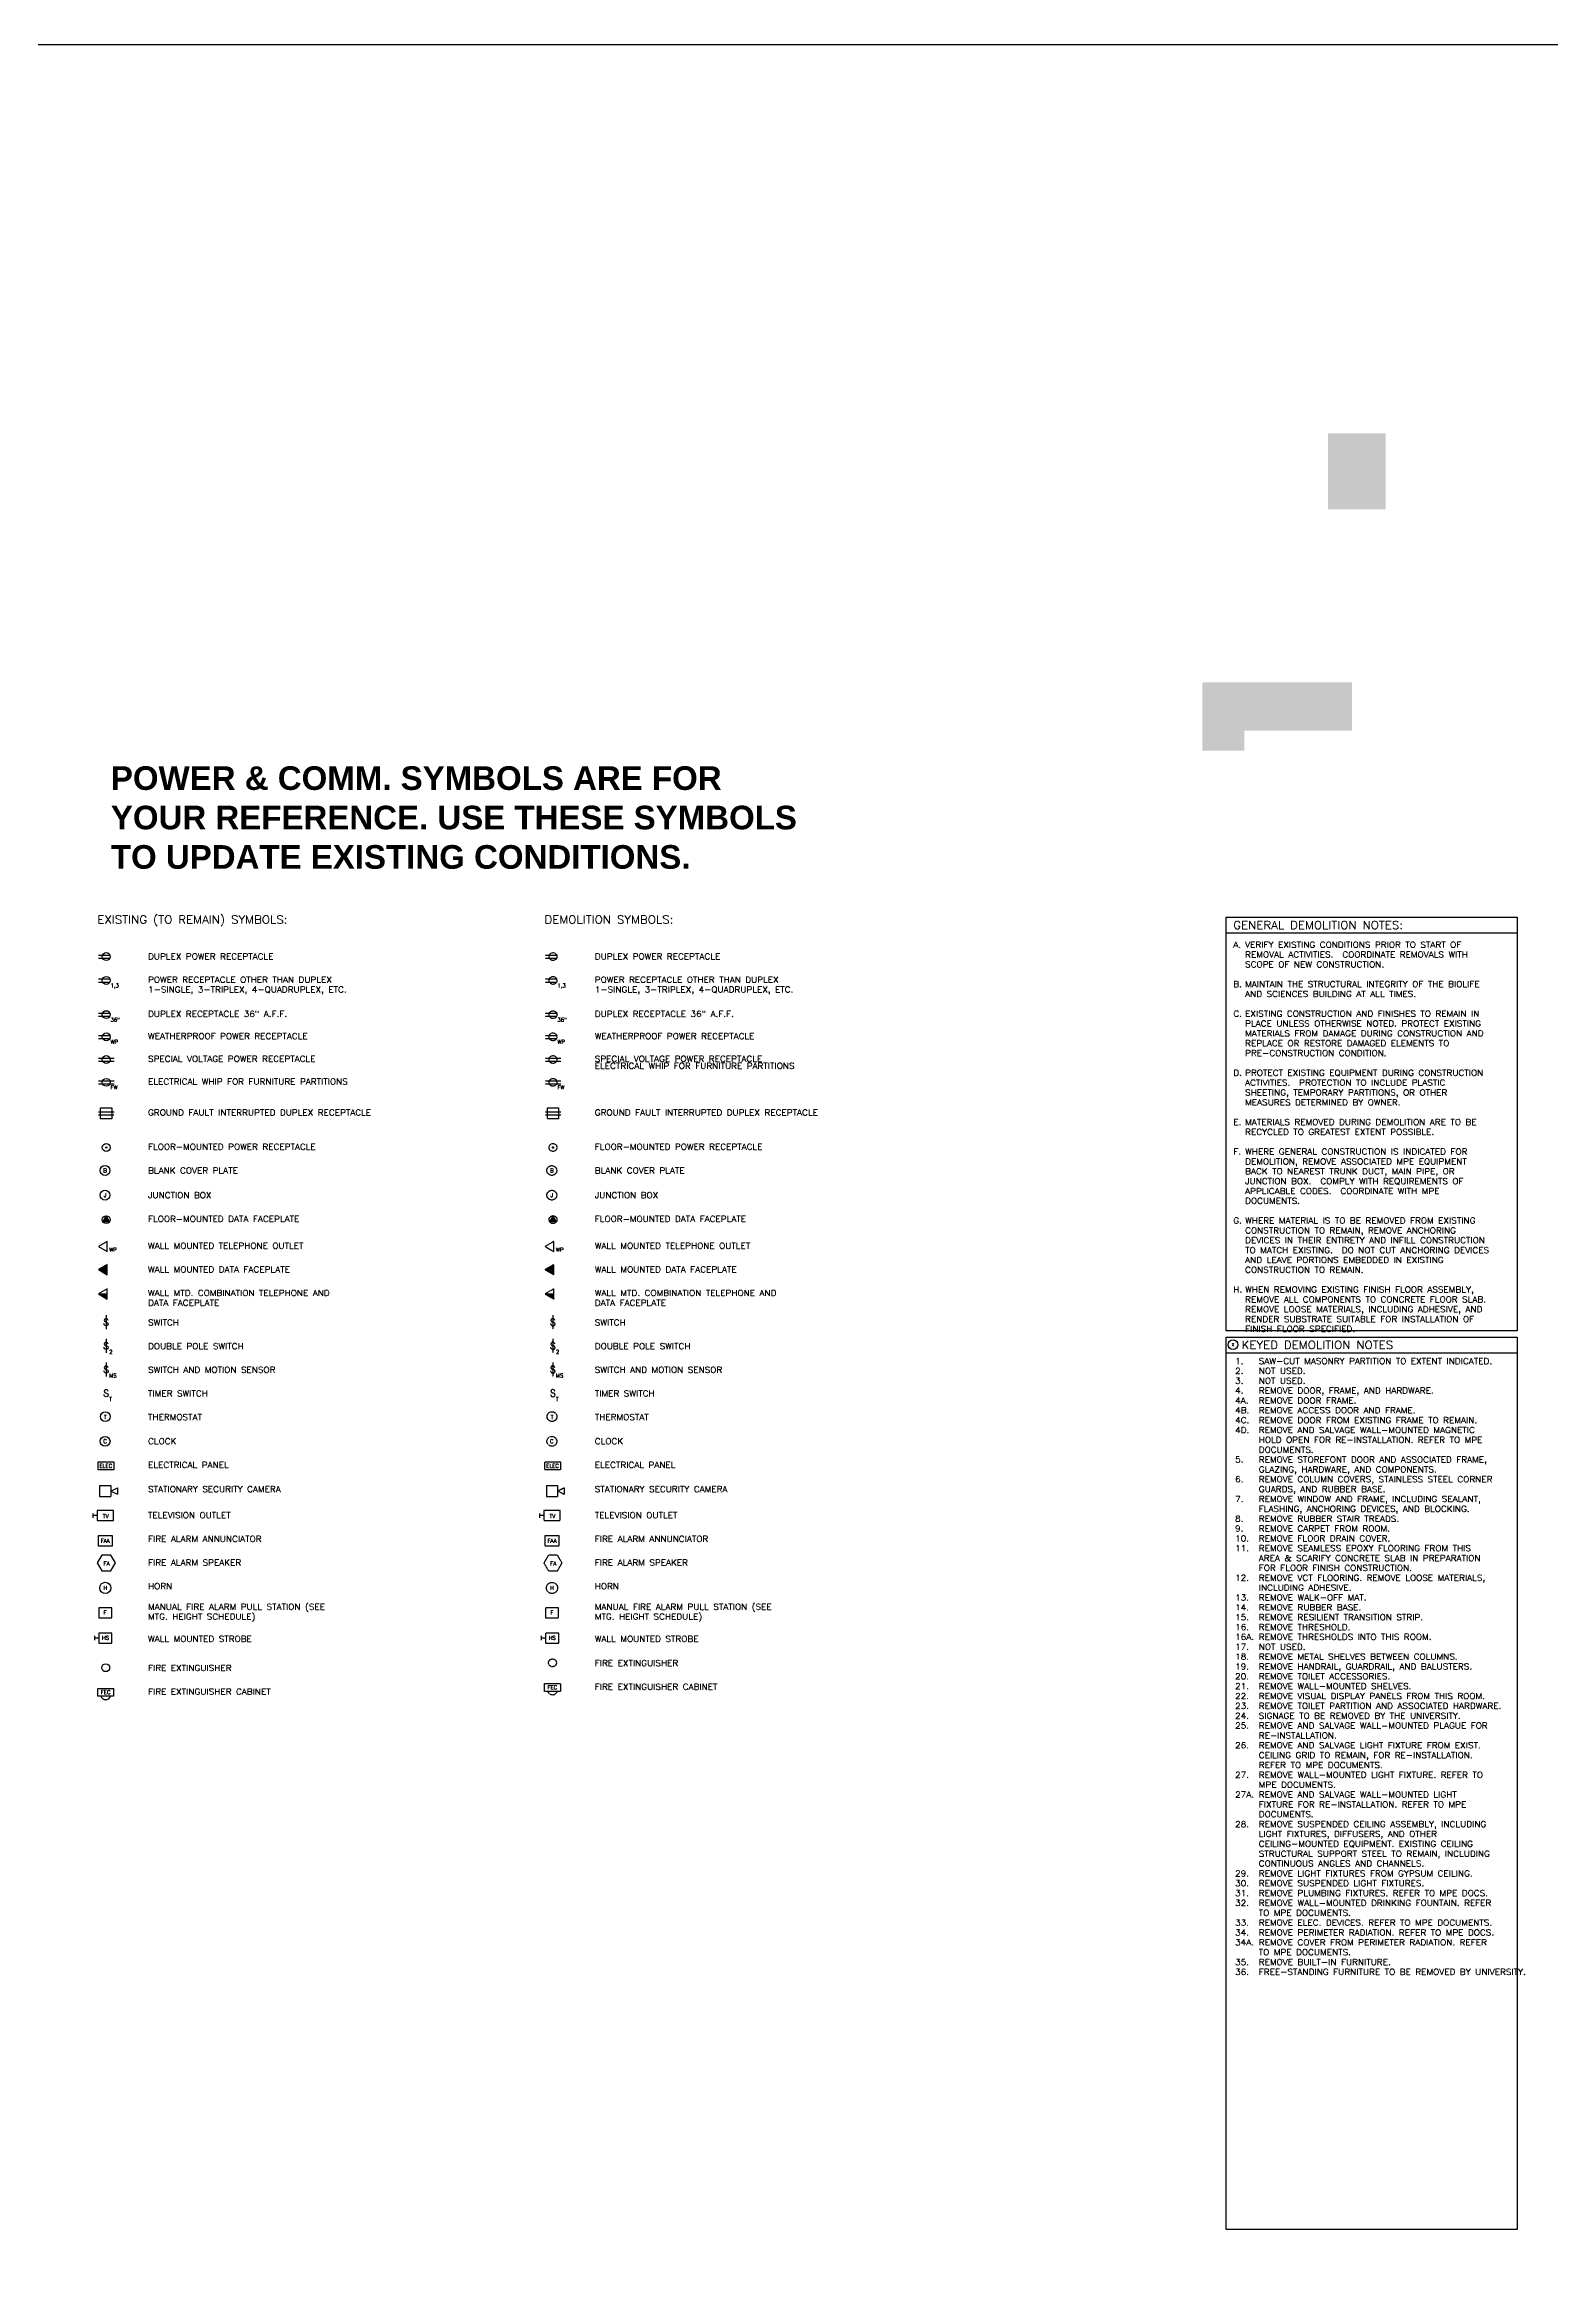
# Model space of a CAD drawing. Header units: inches. Extents: x -33163 to 19162, y -8858 to 30669.
# Drawn here: x -15830 to -13534, y 18116 to 21502 of the extents above; entities that cross this region are included whole.
import ezdxf
from ezdxf.enums import TextEntityAlignment as Align

# ---------------------------------------------------------------- set-up
doc = ezdxf.new("R2010")
doc.units = ezdxf.units.IN
doc.linetypes.add('CENTER2', pattern=[1.125, 0.75, -0.125, 0.125, -0.125])
doc.linetypes.add('DASHED2', pattern=[0.375, 0.25, -0.125])
doc.layers.get('0').update_dxf_attribs({"color": 9, "lineweight": 0})
doc.layers.get('Defpoints').update_dxf_attribs({"color": 254})
for name, color, linetype in [('A-ANNO-LEGN', 12, 'Continuous'), ('A-AREA-NIC', 7, 'CENTER2'), ('A-DEMO-WALL-FURN-FE', 251, 'DASHED2'), ('A-DEMO-WALL-FURN-FEC', 251, 'DASHED2'), ('A-EXST-WALL-FURN-FE', 251, 'Continuous'), ('A-EXST-WALL-FURN-FEC', 251, 'Continuous'), ('A-LEGN', 12, 'Continuous'), ('E-DEMO-POWR-DATA', 7, 'DASHED2'), ('E-DEMO-POWR-ELEC', 7, 'DASHED2'), ('E-EXST-POWR-DATA', 7, 'Continuous'), ('E-EXST-POWR-ELEC', 7, 'Continuous')]:
    doc.layers.add(name, color=color, linetype=linetype)
doc.styles.add('ARCHITXT', font='architxt.shx')
doc.styles.add('ROMANS', font='romans.shx', dxfattribs={"width": 1.1})

# ---------------------------------------------------------------- blocks, each defined once
blk = doc.blocks.new('KEYED_NOTE')
at = {"color": 0, "linetype": 'ByBlock', "lineweight": -2}
blk.add_circle((442.5, 1329.4), 7.42, dxfattribs=at)
at = {"color": 0, "linetype": 'ByBlock', "lineweight": -2, "style": 'ARCHITXT'}
blk.add_attdef('NOTE', text='', height=4.5, dxfattribs=at).set_placement((442.5, 1329.4), align=Align.MIDDLE)
blk = doc.blocks.new('CAMERA')
at = {"color": 0, "linetype": 'ByBlock', "lineweight": -2}
for p, q in [((0, 17), (17, 17)), ((0, 17), (0, 0)), ((0, 0), (17, 0)), ((17, 17), (17, 0)), ((17, 8.5), (27, 13.5)), ((17, 8.5), (27, 3.6)), ((27, 13.5), (27, 3.6))]:
    blk.add_line(p, q, dxfattribs=at)
blk = doc.blocks.new('WALL-TELE-DATA')
at = {"lineweight": -2}
blk.add_hatch(color=8, dxfattribs=at).paths.add_polyline_path([(0, 0), (13.5, -7.8), (13.5, 0)])
blk.add_line((0, 0), (13.5, 0), dxfattribs=at)
blk.add_lwpolyline([(13.5, 7.8), (0, 0), (13.5, -7.8)], close=True, dxfattribs=at)
blk = doc.blocks.new('FIRE ALARM')
at = {"lineweight": -2}
blk.add_lwpolyline([(-6.9, 12), (-13.9, 0), (-6.9, -12), (6.9, -12), (13.9, 0), (6.9, 12)], close=True, dxfattribs=at)
at = {"color": 3, "linetype": 'ByBlock', "lineweight": -2, "style": 'ROMANS'}
blk.add_attdef('FIXT', text='', height=6, dxfattribs=at).set_placement((0.4, -0.6), align=Align.MIDDLE_CENTER)
blk = doc.blocks.new('WALL-TELE')
at = {"lineweight": -2}
blk.add_lwpolyline([(13.5, 7.8), (0, 0), (13.5, -7.8)], close=True, dxfattribs=at)
blk = doc.blocks.new('WALL-DATA')
at = {"lineweight": -2}
blk.add_hatch(color=8, dxfattribs=at).paths.add_polyline_path([(13.5, 7.8), (0, 0), (13.5, -7.8)])
blk.add_lwpolyline([(13.5, 7.8), (0, 0), (13.5, -7.8)], close=True, dxfattribs=at)
blk = doc.blocks.new('ELEC-DUPLEX')
at = {"lineweight": -2}
for p, q in [((-8461.2, 98.6), (-8443.7, 98.6)), ((-8461.2, 93.9), (-8443.8, 93.9))]:
    blk.add_line(p, q, dxfattribs=at)
blk.add_circle((-8449.2, 96.3), 5.99, dxfattribs=at)
blk = doc.blocks.new('THERMOSTAT')
blk.add_circle((-9282.9, -1078.8), 7.5)
at = {"color": 3, "linetype": 'ByBlock', "lineweight": -2, "style": 'ROMANS'}
blk.add_attdef('FIXT', text='', height=6, dxfattribs=at).set_placement((-9282.1, -1078.8), align=Align.MIDDLE_CENTER)
blk = doc.blocks.new('CLOCK')
at = {"color": 0, "linetype": 'ByBlock', "lineweight": -2}
blk.add_circle((-9283.3, -1109.7), 3.75, dxfattribs=at)
at = {"color": 3, "linetype": 'ByBlock', "lineweight": -2, "style": 'ROMANS'}
blk.add_attdef('FIXT', text='', height=3, dxfattribs=at).set_placement((-9283.3, -1109.7), align=Align.MIDDLE_CENTER)
blk = doc.blocks.new('ELEC-MULTI')
at = {"lineweight": -2}
for p, q in [((-9293.4, -55.5), (-9275.9, -55.5)), ((-9293.4, -60.2), (-9276, -60.2))]:
    blk.add_line(p, q, dxfattribs=at)
blk.add_circle((-9281.4, -57.7), 5.99, dxfattribs=at)
at = {"color": 3, "linetype": 'ByBlock', "lineweight": -2, "style": 'ROMANS'}
blk.add_attdef('FIXT', text='', height=6, dxfattribs=at).set_placement((-9274.8, -62.4), align=Align.TOP_LEFT)
blk = doc.blocks.new('ELEC-WEATHERPROOF')
at = {"lineweight": -2}
for p, q in [((-9293.4, -106.8), (-9275.9, -106.8)), ((-9293.4, -111.5), (-9276, -111.5))]:
    blk.add_line(p, q, dxfattribs=at)
blk.add_circle((-9281.4, -109), 5.99, dxfattribs=at)
at = {"color": 3, "linetype": 'ByBlock', "lineweight": -2, "style": 'ROMANS'}
blk.add_attdef('FIXT', text='', height=6, dxfattribs=at).set_placement((-9274.8, -113.7), align=Align.TOP_LEFT)
blk = doc.blocks.new('ELEC-FLOOR')
h = blk.add_hatch(color=256)
edge = h.paths.add_edge_path()
edge.add_arc((-9282.9, -145.2), 1, 0, 360)
for radius in [5.99, 1]:
    blk.add_circle((-9282.9, -145.2), radius)
blk = doc.blocks.new('ELEC-SPECIAL')
at = {"lineweight": -2}
blk.add_hatch(color=8, dxfattribs=at).paths.add_polyline_path([(-9276.3, -148.2), (-9281.4, -139.2), (-9286.6, -148.2)])
blk.add_lwpolyline([(-9276.3, -148.2), (-9281.4, -139.2), (-9286.6, -148.2)], close=True, dxfattribs=at)
blk.add_circle((-9281.4, -145.2), 5.99)
blk = doc.blocks.new('ELEC-BLANK')
at = {"color": 0, "linetype": 'ByBlock', "lineweight": -2}
blk.add_circle((-9283.2, -411.6), 7.5, dxfattribs=at)
at = {"color": 3, "linetype": 'ByBlock', "lineweight": -2, "style": 'ROMANS'}
blk.add_attdef('FIXT', text='', height=6, dxfattribs=at).set_placement((-9283.2, -411.6), align=Align.MIDDLE_CENTER)
blk = doc.blocks.new('ELEC-JUNCTION')
at = {"color": 0, "linetype": 'ByBlock', "lineweight": -2}
blk.add_circle((-9283.2, -223.9), 7.5, dxfattribs=at)
at = {"color": 3, "linetype": 'ByBlock', "lineweight": -2, "style": 'ROMANS'}
blk.add_attdef('FIXT', text='', height=6, dxfattribs=at).set_placement((-9283.2, -223.9), align=Align.MIDDLE_CENTER)
blk = doc.blocks.new('ELEC-GFI')
at = {"lineweight": -2}
for p, q in [((-9293.4, -102.1), (-9269.4, -102.1)), ((-9293.4, -106.8), (-9269.6, -106.8))]:
    blk.add_line(p, q, dxfattribs=at)
blk.add_lwpolyline([(-9290, -95.8), (-9272.9, -95.8), (-9272.9, -112.8), (-9290, -112.8)], close=True)
blk = doc.blocks.new('ELEC-SPEC_VOLTAGE')
at = {"lineweight": -2}
for p, q in [((-9293.4, -105.2), (-9269.4, -105.2)), ((-9293.4, -109.9), (-9269.4, -109.9))]:
    blk.add_line(p, q, dxfattribs=at)
blk.add_circle((-9281.4, -107.4), 5.99, dxfattribs=at)
blk = doc.blocks.new('ELEC-SWITCH')
blk.add_line((-9281.6, -444.8), (-9281.6, -466.1))
blk.add_lwpolyline([(-9278.5, -452.9, 0.413034), (-9281.6, -450, 0.302038), (-9284.2, -451.2, 0.393558), (-9283.6, -454.3, 0.079741), (-9281.5, -455.2, -0.126374), (-9278.8, -456.6, -0.363136), (-9278.9, -459.8, -0.21061), (-9281.5, -460.9, -0.211991), (-9284.2, -459.7, -0.154911), (-9285, -457.5, -2.31253)], format="xyb")
blk = doc.blocks.new('ELEC-SWITCH_MOTIONSENS')
blk.add_line((-9281.6, -547.7), (-9281.6, -568.9))
blk.add_lwpolyline([(-9278.5, -555.8, 0.413034), (-9281.6, -552.8, 0.302038), (-9284.2, -554.1, 0.393558), (-9283.6, -557.2, 0.079741), (-9281.5, -558.1, -0.126374), (-9278.8, -559.5, -0.363136), (-9278.9, -562.7, -0.21061), (-9281.5, -563.8, -0.211991), (-9284.2, -562.5, -0.154911), (-9285, -560.3, -2.31253)], format="xyb")
at = {"color": 3, "linetype": 'ByBlock', "lineweight": -2, "style": 'ROMANS'}
blk.add_attdef('FIXT', (-9276.9, -570.4), '', height=6, dxfattribs=at)
blk = doc.blocks.new('ELEC-SWITCH_2')
blk.add_line((-9281.6, -480.8), (-9281.6, -502.1))
blk.add_lwpolyline([(-9278.5, -488.9, 0.413034), (-9281.6, -486, 0.302038), (-9284.2, -487.2, 0.393558), (-9283.6, -490.3, 0.079741), (-9281.5, -491.2, -0.126374), (-9278.8, -492.6, -0.363136), (-9278.9, -495.8, -0.21061), (-9281.5, -496.9, -0.211991), (-9284.2, -495.7, -0.154911), (-9285, -493.5, -2.31253)], format="xyb")
at = {"color": 3, "linetype": 'ByBlock', "lineweight": -2, "style": 'ROMANS'}
blk.add_attdef('FIXT', (-9276.9, -503.6), '', height=6, dxfattribs=at)
blk = doc.blocks.new('ELEC-DUPLEX-ABOVE')
at = {"lineweight": -2}
for p, q in [((-9293.4, -71.4), (-9275.9, -71.4)), ((-9293.4, -76.1), (-9276, -76.1))]:
    blk.add_line(p, q, dxfattribs=at)
blk.add_circle((-9281.4, -73.6), 5.99, dxfattribs=at)
at = {"color": 3, "linetype": 'ByBlock', "lineweight": -2, "style": 'ROMANS'}
blk.add_attdef('FIXT', text='', height=6, dxfattribs=at).set_placement((-9274.8, -78.3), align=Align.TOP_LEFT)
blk = doc.blocks.new('FIRE-ANNUNCIATOR')
at = {"color": 0, "linetype": 'ByBlock', "lineweight": -2}
for p, q in [((-9291.1, -666.8), (-9291.1, -682)), ((-9269, -666.8), (-9291.1, -666.8)), ((-9269, -682), (-9269, -666.8)), ((-9291.1, -682), (-9269, -682))]:
    blk.add_line(p, q, dxfattribs=at)
at = {"color": 3, "linetype": 'ByBlock', "lineweight": -2, "style": 'ROMANS'}
blk.add_attdef('FIXT', text='', height=6, dxfattribs=at).set_placement((-9280.1, -674.4), align=Align.MIDDLE_CENTER)
blk = doc.blocks.new('ELEC-FURNITURE')
at = {"lineweight": -2}
for p, q in [((-9293.4, -174.4), (-9269.4, -174.4)), ((-9293.4, -179.1), (-9269.4, -179.1))]:
    blk.add_line(p, q, dxfattribs=at)
blk.add_circle((-9281.4, -176.7), 5.99, dxfattribs=at)
at = {"color": 3, "linetype": 'ByBlock', "lineweight": -2, "style": 'ROMANS'}
blk.add_attdef('FIXT', text='', height=6, dxfattribs=at).set_placement((-9274.8, -181.3), align=Align.TOP_LEFT)
blk = doc.blocks.new('HORN')
blk.add_circle((-9282.9, -750.7), 8.52)
at = {"color": 3, "linetype": 'ByBlock', "lineweight": -2, "style": 'ROMANS'}
blk.add_attdef('FIXT', text='', height=6, dxfattribs=at).set_placement((-9282.1, -750.7), align=Align.MIDDLE_CENTER)
blk = doc.blocks.new('ELEC-PNL')
blk.add_lwpolyline([(-9293.9, -707.6), (-9269.9, -707.6), (-9269.9, -719.6), (-9293.9, -719.6)], close=True)
at = {"color": 3, "linetype": 'ByBlock', "lineweight": -2, "style": 'ROMANS'}
blk.add_attdef('FIXT', text='', height=6, dxfattribs=at).set_placement((-9282.1, -713.5), align=Align.MIDDLE_CENTER)
blk = doc.blocks.new('FEC')
blk.add_lwpolyline([(-9293.9, -815.6), (-9269.9, -815.6), (-9269.9, -827.6), (-9293.9, -827.6)], close=True)
blk.add_arc((-9281.9, -824.7), 8, 201.2642, 338.7358)
at = {"color": 3, "linetype": 'ByBlock', "lineweight": -2, "style": 'ROMANS'}
blk.add_attdef('FIXT', text='', height=6, dxfattribs=at).set_placement((-9282.1, -821.5), align=Align.MIDDLE_CENTER)
blk = doc.blocks.new('TV')
for p, q in [((0, 3.3), (0, -3.3)), ((6.6, 0), (0, 0)), ((31.7, 7.6), (6.6, 7.6)), ((6.6, 7.6), (6.6, -7.6)), ((31.7, -7.6), (31.7, 7.6)), ((6.6, -7.6), (31.7, -7.6))]:
    blk.add_line(p, q)
at = {"color": 3, "linetype": 'ByBlock', "lineweight": -2, "style": 'ROMANS'}
blk.add_attdef('FIXT', text='', height=6, dxfattribs=at).set_placement((19.8, -0.8), align=Align.MIDDLE_CENTER)
blk = doc.blocks.new('WMS')
for p, q in [((0, 3.3), (0, -3.3)), ((6.6, 0), (0, 0)), ((26.7, 7.6), (6.6, 7.6)), ((6.6, 7.6), (6.6, -7.6)), ((26.7, -7.6), (26.7, 7.6)), ((6.6, -7.6), (26.7, -7.6))]:
    blk.add_line(p, q)
at = {"color": 3, "linetype": 'ByBlock', "lineweight": -2, "style": 'ROMANS'}
blk.add_attdef('FIXT', text='', height=6, dxfattribs=at).set_placement((16.9, 0.4), align=Align.MIDDLE_CENTER)
blk = doc.blocks.new('F')
for p, q in [((0, 0), (-20, 0)), ((0, -15.2), (0, 0)), ((-20, 0), (-20, -15.2)), ((-20, -15.2), (0, -15.2))]:
    blk.add_line(p, q)
at = {"color": 3, "linetype": 'ByBlock', "lineweight": -2, "style": 'ROMANS'}
blk.add_attdef('FIXT', text='', height=6, dxfattribs=at).set_placement((-10.3, -7.3), align=Align.MIDDLE_CENTER)
blk = doc.blocks.new('ELEC-SWITCH_TIMER')
blk.add_lwpolyline([(3, 8, 0.413034), (-0.1, 11, 0.302038), (-2.7, 9.7, 0.393558), (-2, 6.6, 0.079741), (0, 5.7, -0.126374), (2.8, 4.3, -0.363136), (2.6, 1.1, -0.21061), (0, 0, -0.211991), (-2.7, 1.2, -0.154911), (-3.4, 3.5, -2.31253)], format="xyb")
at = {"color": 3, "linetype": 'ByBlock', "lineweight": -2, "style": 'ROMANS'}
blk.add_attdef('FIXT', (4.6, -6.6), '', height=6, dxfattribs=at)

msp = doc.modelspace()

# ---------------------------------------------------------------- hatches: boundary and pattern name
at = {"layer": 'A-AREA-NIC'}
h = msp.add_hatch(color=256, dxfattribs=at)
h.dxf.hatch_style = 1
h.paths.add_polyline_path([(-13837.84523, 20456.54671), (-13837.84523, 20530.54671), (-14065.84523, 20530.54671), (-14065.84523, 20426.54671), (-14001.84523, 20426.54671), (-14001.84523, 20456.54671)])
h.paths.add_polyline_path([(-13874.84523, 20909.54671), (-13874.84523, 20793.54671), (-13786.84523, 20793.54671), (-13786.84523, 20909.54671)])

# ---------------------------------------------------------------- linework, layer by layer
at = {"layer": 'A-DEMO-WALL-FURN-FE'}
msp.add_circle((-15055.86995, 19037.32323), 6, dxfattribs=at)
at = {"layer": 'A-EXST-WALL-FURN-FE'}
msp.add_circle((-15736.35711, 19029.86486), 6, dxfattribs=at)
at = {"layer": 'A-LEGN'}
for p, q in [((-14029.61932, 20148.83461), (-13586.61701, 20148.83461)), ((-14029.61932, 19509.22883), (-13586.61701, 19509.22883))]:
    msp.add_line(p, q, dxfattribs=at)
for points in [[(-14029.61932, 20172.7484), (-13586.61701, 20172.7484), (-13586.61701, 19542.86211), (-14029.61932, 19542.86211)], [(-14029.61932, 19533.14262), (-13586.61701, 19533.14262), (-13586.61701, 18174.61356), (-14029.61932, 18174.61356)]]:
    msp.add_lwpolyline(points, close=True, dxfattribs=at)
at = {"layer": 'Defpoints'}
msp.add_lwpolyline([(-11751.71106, 17871.04688), (-17178.6629, 17871.04688), (-17178.6629, 21501.68489), (-11751.71106, 21501.68489)], close=True, dxfattribs=at)

# ---------------------------------------------------------------- block references
at = {"layer": 'A-DEMO-WALL-FURN-FEC'}
msp.add_blockref('FEC', (-5773.92185, 19821.46431), dxfattribs=at).add_auto_attribs({'FIXT': 'FEC'})
at = {"layer": 'A-EXST-WALL-FURN-FEC'}
ref = msp.add_blockref('FEC', (-6454.40901, 19814.00594), dxfattribs=at)
ref.add_attrib('FIXT', 'FEC', dxfattribs={"layer": '0', "linetype": 'ByBlock', "lineweight": -2, "height": 6, "style": 'ROMANS'}).set_placement((-15736.4938, 18992.4933), align=Align.MIDDLE_CENTER)
at = {"layer": 'A-LEGN'}
ref = msp.add_blockref('KEYED_NOTE', (-14461.68051, 18192.31672), dxfattribs=dict(at, xscale=0.9999984, yscale=0.9999984, zscale=0.9999984))
ref.add_attrib('NOTE', 'X', dxfattribs={"layer": '0', "color": 0, "linetype": 'ByBlock', "lineweight": -2, "height": 4.49999, "style": 'ROMANS'}).set_placement((-14019.17543, 19521.72211), align=Align.MIDDLE)
at = {"layer": 'E-DEMO-POWR-DATA'}
for name, p in [('ELEC-FLOOR', (-5772.21087, 19967.23861)), ('ELEC-SPECIAL', (-5773.6736, 19857.35904))]:
    msp.add_blockref(name, p, dxfattribs=at)
at = {"layer": 'E-DEMO-POWR-ELEC'}
for name, p in [('ELEC-DUPLEX', (-6605.87437, 20016.44673)), ('ELEC-SPEC_VOLTAGE', (-5773.6736, 20063.37965)), ('ELEC-GFI', (-5773.6736, 19978.47421)), ('WALL-DATA', (-15067.11754, 19636.07371)), ('WALL-TELE-DATA', (-15067.11754, 19599.08863)), ('ELEC-SWITCH', (-5773.6736, 20011.37777)), ('CAMERA', (-15065.10263, 19290.46034))]:
    msp.add_blockref(name, p, dxfattribs=at)
for name, p, values in [('ELEC-MULTI', (-5773.6736, 20134.16025), {'FIXT': '1,3'}), ('ELEC-DUPLEX-ABOVE', (-5773.6736, 20097.98836), {'FIXT': '36"'}), ('ELEC-WEATHERPROOF', (-5773.6736, 20099.55154), {'FIXT': 'WP'}), ('ELEC-FURNITURE', (-5773.6736, 20097.98836), {'FIXT': 'FW'}), ('ELEC-BLANK', (-5773.6736, 20198.63426), {'FIXT': 'B'}), ('ELEC-JUNCTION', (-5773.6736, 19973.31962), {'FIXT': 'J'}), ('ELEC-SWITCH_2', (-5773.6736, 20011.37777), {'FIXT': '2'}), ('ELEC-SWITCH_MOTIONSENS', (-5773.6736, 20042.22379), {'FIXT': 'MS'}), ('ELEC-SWITCH_TIMER', (-15055.208, 19442.43463), {'FIXT': 'T'}), ('ELEC-PNL', (-5773.6736, 20050.75719), {'FIXT': 'ELEC'}), ('TV', (-15075.72685, 19261.60917), {'FIXT': 'TV'}), ('FIRE-ANNUNCIATOR', (-5776.4993, 19897.29343), {'FIXT': 'FAA'}), ('FIRE ALARM', (-15055.11754, 19189.34754), {'FIXT': 'FA'}), ('F', (-15046.4453, 19121.19664), {'FIXT': 'F'}), ('WMS', (-15073.10435, 19075.00044), {'FIXT': 'HS'})]:
    msp.add_blockref(name, p, dxfattribs=at).add_auto_attribs(values)
ref = msp.add_blockref('WALL-TELE', (-15067.11754, 19671.23545), dxfattribs=at)
ref.add_attrib('FIXT', 'WP', (-15050.61099, 19663.41072), dxfattribs={"layer": '0', "color": 3, "linetype": 'ByBlock', "lineweight": -2, "height": 6, "style": 'ROMANS'})
ref = msp.add_blockref('THERMOSTAT', (-5773.6736, 20491.0085), dxfattribs=at)
ref.add_attrib('FIXT', 'T', dxfattribs={"layer": '0', "color": 3, "linetype": 'ByBlock', "lineweight": -2, "height": 6, "style": 'ROMANS'}).set_placement((-15058.56837, 19414.58786), align=Align.TOP_LEFT)
at = {"layer": 'E-DEMO-POWR-ELEC', "xscale": 2, "yscale": 2, "zscale": 2}
msp.add_blockref('CLOCK', (3509.76107, 21593.99418), dxfattribs=at).add_auto_attribs({'FIXT': 'C'})
at = {"layer": 'E-DEMO-POWR-ELEC'}
ref = msp.add_blockref('HORN', (-5773.6736, 19902.06413), dxfattribs=at)
ref.add_attrib('FIXT', 'H', dxfattribs={"layer": '0', "color": 3, "linetype": 'ByBlock', "lineweight": -2, "height": 6, "style": 'ROMANS'}).set_placement((-15056.58027, 19151.34322), align=Align.MIDDLE_CENTER)
at = {"layer": 'E-EXST-POWR-DATA'}
for name, p in [('ELEC-FLOOR', (-6452.69804, 19967.23861)), ('ELEC-SPECIAL', (-6454.16077, 19857.35904))]:
    msp.add_blockref(name, p, dxfattribs=at)
at = {"layer": 'E-EXST-POWR-ELEC'}
for name, p in [('ELEC-DUPLEX', (-7286.36153, 20016.44673)), ('ELEC-SPEC_VOLTAGE', (-6454.16077, 20063.37965)), ('ELEC-GFI', (-6454.16077, 19978.47421)), ('WALL-DATA', (-15747.60471, 19636.07371)), ('WALL-TELE-DATA', (-15747.60471, 19599.08863)), ('ELEC-SWITCH', (-6454.16077, 20011.37777)), ('CAMERA', (-15745.58979, 19290.46034))]:
    msp.add_blockref(name, p, dxfattribs=at)
ref = msp.add_blockref('ELEC-MULTI', (-6454.16077, 20134.16025), dxfattribs=at)
ref.add_attrib('FIXT', '1,3', dxfattribs={"layer": '0', "linetype": 'ByBlock', "lineweight": -2, "height": 6, "style": 'ROMANS'}).set_placement((-15729.0021, 20071.78754), align=Align.TOP_LEFT)
ref = msp.add_blockref('ELEC-DUPLEX-ABOVE', (-6454.16077, 20097.98836), dxfattribs=at)
ref.add_attrib('FIXT', '36"', dxfattribs={"layer": '0', "linetype": 'ByBlock', "lineweight": -2, "height": 6, "style": 'ROMANS'}).set_placement((-15729.0021, 20019.67619), align=Align.TOP_LEFT)
ref = msp.add_blockref('ELEC-WEATHERPROOF', (-6454.16077, 20099.55154), dxfattribs=at)
ref.add_attrib('FIXT', 'WP', dxfattribs={"layer": '0', "linetype": 'ByBlock', "lineweight": -2, "height": 6, "style": 'ROMANS'}).set_placement((-15729.0021, 19985.87713), align=Align.TOP_LEFT)
ref = msp.add_blockref('ELEC-FURNITURE', (-6454.16077, 20097.98836), dxfattribs=at)
ref.add_attrib('FIXT', 'FW', dxfattribs={"layer": '0', "linetype": 'ByBlock', "lineweight": -2, "height": 6, "style": 'ROMANS'}).set_placement((-15729.0021, 19916.65971), align=Align.TOP_LEFT)
ref = msp.add_blockref('ELEC-BLANK', (-6454.16077, 20198.63426), dxfattribs=at)
ref.add_attrib('FIXT', 'B', dxfattribs={"layer": '0', "linetype": 'ByBlock', "lineweight": -2, "height": 6, "style": 'ROMANS'}).set_placement((-15737.32625, 19786.99032), align=Align.MIDDLE_CENTER)
ref = msp.add_blockref('ELEC-JUNCTION', (-6454.16077, 19973.31962), dxfattribs=at)
ref.add_attrib('FIXT', 'J', dxfattribs={"layer": '0', "linetype": 'ByBlock', "lineweight": -2, "height": 6, "style": 'ROMANS'}).set_placement((-15737.32625, 19749.45012), align=Align.MIDDLE_CENTER)
ref = msp.add_blockref('WALL-TELE', (-15747.60471, 19671.23545), dxfattribs=at)
ref.add_attrib('FIXT', 'WP', (-15731.09815, 19663.41072), dxfattribs={"layer": '0', "linetype": 'ByBlock', "lineweight": -2, "height": 6, "style": 'ROMANS'})
ref = msp.add_blockref('ELEC-SWITCH_2', (-6454.16077, 20011.37777), dxfattribs=at)
ref.add_attrib('FIXT', '2', (-15731.09815, 19507.81417), dxfattribs={"layer": '0', "linetype": 'ByBlock', "lineweight": -2, "height": 6, "style": 'ROMANS'})
ref = msp.add_blockref('ELEC-SWITCH_MOTIONSENS', (-6454.16077, 20042.22379), dxfattribs=at)
ref.add_attrib('FIXT', 'MS', (-15731.09815, 19471.81417), dxfattribs={"layer": '0', "linetype": 'ByBlock', "lineweight": -2, "height": 6, "style": 'ROMANS'})
ref = msp.add_blockref('ELEC-SWITCH_TIMER', (-15735.69516, 19442.43463), dxfattribs=at)
ref.add_attrib('FIXT', 'T', (-15731.09815, 19435.81417), dxfattribs={"layer": '0', "linetype": 'ByBlock', "lineweight": -2, "height": 6, "style": 'ROMANS'})
ref = msp.add_blockref('THERMOSTAT', (-6454.16077, 20491.0085), dxfattribs=at)
ref.add_attrib('FIXT', 'T', dxfattribs={"layer": '0', "linetype": 'ByBlock', "lineweight": -2, "height": 6, "style": 'ROMANS'}).set_placement((-15739.05553, 19414.58786), align=Align.TOP_LEFT)
ref = msp.add_blockref('CLOCK', (2829.27391, 21593.99418), dxfattribs=dict(at, xscale=2, yscale=2, zscale=2))
ref.add_attrib('FIXT', 'C', dxfattribs={"layer": '0', "linetype": 'ByBlock', "lineweight": -2, "height": 6, "style": 'ROMANS'}).set_placement((-15737.32625, 19374.68062), align=Align.MIDDLE_CENTER)
ref = msp.add_blockref('ELEC-PNL', (-6454.16077, 20050.75719), dxfattribs=at)
ref.add_attrib('FIXT', 'ELEC', dxfattribs={"layer": '0', "linetype": 'ByBlock', "lineweight": -2, "height": 6, "style": 'ROMANS'}).set_placement((-15736.24556, 19337.24454), align=Align.MIDDLE_CENTER)
ref = msp.add_blockref('TV', (-15756.21401, 19261.60917), dxfattribs=at)
ref.add_attrib('FIXT', 'TV', dxfattribs={"layer": '0', "linetype": 'ByBlock', "lineweight": -2, "height": 6, "style": 'ROMANS'}).set_placement((-15736.39474, 19260.76087), align=Align.MIDDLE_CENTER)
ref = msp.add_blockref('FIRE-ANNUNCIATOR', (-6456.98647, 19897.29343), dxfattribs=at)
ref.add_attrib('FIXT', 'FAA', dxfattribs={"layer": '0', "linetype": 'ByBlock', "lineweight": -2, "height": 6, "style": 'ROMANS'}).set_placement((-15737.06744, 19222.90772), align=Align.MIDDLE_CENTER)
ref = msp.add_blockref('FIRE ALARM', (-15735.60471, 19189.34754), dxfattribs=at)
ref.add_attrib('FIXT', 'FA', dxfattribs={"layer": '0', "linetype": 'ByBlock', "lineweight": -2, "height": 6, "style": 'ROMANS'}).set_placement((-15735.16794, 19188.7447), align=Align.MIDDLE_CENTER)
ref = msp.add_blockref('HORN', (-6454.16077, 19902.06413), dxfattribs=at)
ref.add_attrib('FIXT', 'H', dxfattribs={"layer": '0', "linetype": 'ByBlock', "lineweight": -2, "height": 6, "style": 'ROMANS'}).set_placement((-15737.06744, 19151.34322), align=Align.MIDDLE_CENTER)
ref = msp.add_blockref('F', (-15726.93247, 19121.19664), dxfattribs=at)
ref.add_attrib('FIXT', 'F', dxfattribs={"layer": '0', "linetype": 'ByBlock', "lineweight": -2, "height": 6, "style": 'ROMANS'}).set_placement((-15737.22306, 19113.91838), align=Align.MIDDLE_CENTER)
ref = msp.add_blockref('WMS', (-15753.59151, 19075.00044), dxfattribs=at)
ref.add_attrib('FIXT', 'HS', dxfattribs={"layer": '0', "linetype": 'ByBlock', "lineweight": -2, "height": 6, "style": 'ROMANS'}).set_placement((-15736.67453, 19075.38701), align=Align.MIDDLE_CENTER)

# ---------------------------------------------------------------- texts
at = {"layer": 'A-ANNO-LEGN', "attachment_point": 1, "style": 'ROMANS'}
for s, insert, char_height, width in [('DUPLEX POWER RECEPTACLE', (-15671.89733, 20117.46697), 8.9885299, 336), ('DUPLEX POWER RECEPTACLE', (-14991.41016, 20117.46697), 8.9885299, 336), ('POWER RECEPTACLE OTHER THAN DUPLEX\\P1-SINGLE, 3-TRIPLEX, 4-QUADRUPLEX, ETC.', (-15671.89733, 20082.04861), 8.9885299, 336), ('POWER RECEPTACLE OTHER THAN DUPLEX\\P1-SINGLE, 3-TRIPLEX, 4-QUADRUPLEX, ETC.', (-14991.41016, 20082.04861), 8.9885299, 336), ('DUPLEX RECEPTACLE 36" A.F.F.', (-15671.89733, 20029.93726), 8.9885299, 336), ('DUPLEX RECEPTACLE 36" A.F.F.', (-14991.41016, 20029.93726), 8.9885299, 336), ('WEATHERPROOF POWER RECEPTACLE', (-15671.89733, 19996.1382), 8.9885299, 350.3225714), ('WEATHERPROOF POWER RECEPTACLE', (-14991.41016, 19996.1382), 8.9885299, 350.3225714), ('SPECIAL VOLTAGE POWER RECEPTACLE', (-15671.89733, 19961.52949), 8.9885299, 336), ('SPECIAL VOLTAGE POWER RECEPTACLE', (-14991.41016, 19961.52949), 8.9885299, 336), ('ELECTRICAL WHIP FOR FURNITURE PARTITIONS', (-14991.41016, 19950.82574), 8.9885299, 336), ('ELECTRICAL WHIP FOR FURNITURE PARTITIONS', (-15671.89733, 19926.92078), 8.9885299, 336), ('GROUND FAULT INTERRUPTED DUPLEX RECEPTACLE', (-15671.89733, 19879.76914), 8.9885299, 336), ('GROUND FAULT INTERRUPTED DUPLEX RECEPTACLE', (-14991.41016, 19879.76914), 8.9885299, 336), ('FLOOR-MOUNTED POWER RECEPTACLE', (-15671.89733, 19827.6578), 8.9885299, 336), ('FLOOR-MOUNTED POWER RECEPTACLE', (-14991.41016, 19827.6578), 8.9885299, 336), ('BLANK COVER PLATE', (-15671.89733, 19791.4859), 8.9885299, 300), ('BLANK COVER PLATE', (-14991.41016, 19791.4859), 8.9885299, 300), ('JUNCTION BOX', (-15671.89733, 19753.9457), 8.9885299, 300), ('JUNCTION BOX', (-14991.41016, 19753.9457), 8.9885299, 300), ('FLOOR-MOUNTED DATA FACEPLATE', (-15671.89733, 19717.7738), 8.9885299, 336), ('FLOOR-MOUNTED DATA FACEPLATE', (-14991.41016, 19717.7738), 8.9885299, 336), ('WALL MOUNTED TELEPHONE OUTLET', (-15671.89733, 19676.89363), 8.9885299, 336), ('WALL MOUNTED TELEPHONE OUTLET', (-14991.41016, 19676.89363), 8.9885299, 336), ('WALL MOUNTED DATA FACEPLATE', (-15671.89733, 19640.89363), 8.9885299, 336), ('WALL MOUNTED DATA FACEPLATE', (-14991.41016, 19640.89363), 8.9885299, 336), ('WALL MTD. COMBINATION TELEPHONE AND DATA FACEPLATE', (-15671.89733, 19605.0031), 8.9885299, 300), ('WALL MTD. COMBINATION TELEPHONE AND DATA FACEPLATE', (-14991.41016, 19605.0031), 8.9885299, 300), ('SWITCH', (-15671.89733, 19560.03225), 8.98853, 300), ('SWITCH', (-14991.41016, 19560.03225), 8.98853, 300), ('DOUBLE POLE SWITCH', (-15671.89733, 19524.03225), 8.9885299, 300), ('DOUBLE POLE SWITCH', (-14991.41016, 19524.03225), 8.9885299, 300), ('SWITCH AND MOTION SENSOR', (-15671.89733, 19488.03225), 8.9885299, 300), ('SWITCH AND MOTION SENSOR', (-14991.41016, 19488.03225), 8.9885299, 300), ('TIMER SWITCH', (-15671.89733, 19452.03225), 8.9885299, 300), ('TIMER SWITCH', (-14991.41016, 19452.03225), 8.9885299, 300), ('THERMOSTAT', (-15671.89733, 19416.03225), 8.98853, 300), ('THERMOSTAT', (-14991.41016, 19416.03225), 8.98853, 300), ('CLOCK', (-15671.89733, 19379.1762), 8.98853, 300), ('CLOCK', (-14991.41016, 19379.1762), 8.98853, 300), ('ELECTRICAL PANEL', (-15671.89733, 19343.1762), 8.9885299, 300), ('ELECTRICAL PANEL', (-14991.41016, 19343.1762), 8.9885299, 300), ('STATIONARY SECURITY CAMERA', (-15671.89733, 19306.32015), 8.9885299, 300), ('STATIONARY SECURITY CAMERA', (-14991.41016, 19306.32015), 8.9885299, 300), ('TELEVISION OUTLET', (-15671.89733, 19266.48315), 8.9885299, 300), ('TELEVISION OUTLET', (-14991.41016, 19266.48315), 8.9885299, 300), ('FIRE ALARM ANNUNCIATOR', (-15671.89733, 19230.48315), 8.9885299, 300), ('FIRE ALARM ANNUNCIATOR', (-14991.41016, 19230.48315), 8.9885299, 300), ('FIRE ALARM SPEAKER', (-15671.89733, 19194.48315), 8.9885299, 300), ('FIRE ALARM SPEAKER', (-14991.41016, 19194.48315), 8.9885299, 300), ('HORN', (-15671.89733, 19158.48315), 8.98853, 300), ('MANUAL FIRE ALARM PULL STATION (SEE MTG. HEIGHT SCHEDULE)', (-15671.89733, 19127.08991), 8.9885299, 300), ('HORN', (-14991.41016, 19158.48315), 8.98853, 300), ('MANUAL FIRE ALARM PULL STATION (SEE MTG. HEIGHT SCHEDULE)', (-14991.41016, 19127.08991), 8.9885299, 300), ('WALL MOUNTED STROBE', (-15671.89733, 19078.24615), 8.9885299, 300), ('WALL MOUNTED STROBE', (-14991.41016, 19078.24615), 8.9885299, 300), ('FIRE EXTINGUISHER', (-15671.89733, 19033.9425), 8.9885299, 300), ('FIRE EXTINGUISHER', (-14991.41016, 19041.40087), 8.9885299, 300), ('FIRE EXTINGUISHER CABINET', (-15671.89733, 18997.95327), 8.9885299, 300), ('FIRE EXTINGUISHER CABINET', (-14991.41016, 19005.41164), 8.9885299, 300)]:
    msp.add_mtext(s, dxfattribs=dict(at, insert=insert, char_height=char_height, width=width))
at = {"layer": 'A-LEGN', "attachment_point": 1, "style": 'ROMANS'}
for s, insert, char_height, width in [('\\pxi-2,l2,t2;EXISTING (TO REMAIN) SYMBOLS:', (-15749.11375, 20175.12027), 12, 469.231848), ('\\pxi-2,l2,t2;DEMOLITION SYMBOLS:', (-15068.06628, 20175.12027), 12, 469.231848), ('\\pxi-2,l2,t2;GENERAL DEMOLITION NOTES:', (-14018.85117, 20166.7317), 12, 469.231848), ('\\pxi-2,l2,t2;A.^IVERIFY EXISTING CONDITIONS PRIOR TO START OF REMOVAL ACTIVITIES.  COORDINATE REMOVALS WITH SCOPE OF NEW CONSTRUCTION.\\P\\PB.^IMAINTAIN THE STRUCTURAL INTEGRITY OF THE BIOLIFE AND SCIENCES BUILDING AT ALL TIMES.\\P\\PC.^IEXISTING CONSTRUCTION AND FINISHES TO REMAIN IN PLACE UNLESS OTHERWISE NOTED. PROTECT EXISTING MATERIALS FROM DAMAGE DURING CONSTRUCTION AND REPLACE OR RESTORE DAMAGED ELEMENTS TO PRE-CONSTRUCTION CONDITION.\\P\\PD.^IPROTECT EXISTING EQUIPMENT DURING CONSTRUCTION ACTIVITIES.  PROTECTION TO INCLUDE PLASTIC SHEETING, TEMPORARY PARTITIONS, OR OTHER MEASURES DETERMINED BY OWNER.\\P\\PE.^IMATERIALS REMOVED DURING DEMOLITION ARE TO BE RECYCLED TO GREATEST EXTENT POSSIBLE.\\P\\PF.^IWHERE GENERAL CONSTRUCTION IS INDICATED FOR DEMOLITION, REMOVE ASSOCIATED MPE EQUIPMENT BACK TO NEAREST TRUNK DUCT, MAIN PIPE, OR JUNCTION BOX.  COMPLY WITH REQUIREMENTS OF APPLICABLE CODES.  COORDINATE WITH MPE DOCUMENTS.\\P\\PG.^IWHERE MATERIAL IS TO BE REMOVED FROM EXISTING CONSTRUCTION TO REMAIN, REMOVE ANCHORING DEVICES IN THEIR ENTIRETY AND INFILL CONSTRUCTION TO MATCH EXISTING.  DO NOT CUT ANCHORING DEVICES AND LEAVE PORTIONS EMBEDDED IN EXISTING CONSTRUCTION TO REMAIN.\\P\\PH.^IWHEN REMOVING EXISTING FINISH FLOOR ASSEMBLY, REMOVE ALL COMPONENTS TO CONCRETE FLOOR SLAB.  REMOVE LOOSE MATERIALS, INCLUDING ADHESIVE, AND RENDER SUBSTRATE SUITABLE FOR INSTALLATION OF FINISH FLOOR SPECIFIED.', (-14018.85117, 20135.33858), 9, 429.3899087), ('\\pxi-4,l4,a1,sm1,t4,53;1.^ISAW-CUT MASONRY PARTITION TO EXTENT INDICATED.\\P2.^INOT USED.\\P3.^INOT USED.\\P4.^IREMOVE DOOR, FRAME, AND HARDWARE.\\P4A.^IREMOVE DOOR FRAME.\\P4B.^IREMOVE ACCESS DOOR AND FRAME.\\P4C. ^IREMOVE DOOR FROM EXISTING FRAME TO REMAIN.\\P4D.^IREMOVE AND SALVAGE WALL-MOUNTED MAGNETIC HOLD OPEN FOR RE-INSTALLATION. REFER TO MPE DOCUMENTS.\\P5.^IREMOVE STOREFONT DOOR AND ASSOCIATED FRAME, GLAZING, HARDWARE, AND COMPONENTS.\\P6.^IREMOVE COLUMN COVERS, STAINLESS STEEL CORNER GUARDS, AND RUBBER BASE.\\P7.^IREMOVE WINDOW AND FRAME, INCLUDING SEALANT, FLASHING, ANCHORING DEVICES, AND BLOCKING.\\P8.^IREMOVE RUBBER STAIR TREADS.\\P9.^IREMOVE CARPET FROM ROOM.\\P10.^IREMOVE FLOOR DRAIN COVER.\\P11.^IREMOVE SEAMLESS EPOXY FLOORING FROM THIS AREA & SCARIFY CONCRETE SLAB IN PREPARATION FOR FLOOR FINISH CONSTRUCTION.\\P12.^IREMOVE VCT FLOORING. REMOVE LOOSE MATERIALS, INCLUDING ADHESIVE.\\P13.^IREMOVE WALK-OFF MAT.\\P14.^IREMOVE RUBBER BASE.\\P15.^IREMOVE RESILIENT TRANSITION STRIP.\\P16.^IREMOVE THRESHOLD.\\P16A.^IREMOVE THRESHOLDS INTO THIS ROOM.\\P17.^INOT USED.\\P18.^IREMOVE METAL SHELVES BETWEEN COLUMNS.\\P19.^IREMOVE HANDRAIL, GUARDRAIL, AND BALUSTERS.\\P20.^IREMOVE TOILET ACCESSORIES.\\P21.^IREMOVE WALL-MOUNTED SHELVES.\\P22.^IREMOVE VISUAL DISPLAY PANELS FROM THIS ROOM.\\P23.^IREMOVE TOILET PARTITION AND ASSOCIATED HARDWARE.\\P24.^ISIGNAGE TO BE REMOVED BY THE UNIVERSITY.\\P25.^IREMOVE AND SALVAGE WALL-MOUNTED PLAGUE FOR RE-INSTALLATION.\\P26.^IREMOVE AND SALVAGE LIGHT FIXTURE FROM EXIST. CEILING GRID TO REMAIN, FOR RE-INSTALLATION. REFER TO MPE DOCUMENTS.\\P27.^IREMOVE WALL-MOUNTED LIGHT FIXTURE. REFER TO MPE DOCUMENTS.\\P27A.^IREMOVE AND SALVAGE WALL-MOUNTED LIGHT FIXTURE FOR RE-INSTALLATION. REFER TO MPE DOCUMENTS.\\P28.^IREMOVE SUSPENDED CEILING ASSEMBLY, INCLUDING LIGHT FIXTURES, DIFFUSERS, AND OTHER CEILING-MOUNTED EQUIPMENT. EXISTING CEILING STRUCTURAL SUPPORT STEEL TO REMAIN, INCLUDING CONTINUOUS ANGLES AND CHANNELS.\\P29.^IREMOVE LIGHT FIXTURES FROM GYPSUM CEILING.\\P30.^IREMOVE SUSPENDED LIGHT FIXTURES.\\P31.^IREMOVE PLUMBING FIXTURES. REFER TO MPE DOCS.\\P32.^IREMOVE WALL-MOUNTED DRINKING FOUNTAIN. REFER TO MPE DOCUMENTS.\\P33.^IREMOVE ELEC. DEVICES. REFER TO MPE DOCUMENTS.\\P34.^IREMOVE PERIMETER RADIATION. REFER TO MPE DOCS.\\P34A.^IREMOVE COVER FROM PERIMETER RADIATION. REFER TO MPE DOCUMENTS.\\P35. ^IREMOVE BUILT-IN FURNITURE.\\P36. ^IFREE-STANDING FURNITURE TO BE REMOVED BY UNIVERSITY.', (-14016.0807, 19501.34734), 9, 428.2569381), ('KEYED DEMOLITION NOTES', (-14006.19908, 19527.49339), 12, 251.9998387)]:
    msp.add_mtext(s, dxfattribs=dict(at, insert=insert, char_height=char_height, width=width))
at = {"layer": 'Defpoints', "insert": (-15728.53191, 20402.5277), "char_height": 36, "width": 1083.12878, "attachment_point": 1, "style": 'ROMANS'}
msp.add_mtext('{\\fArial|b1|i0|c0|p34;POWER & COMM. SYMBOLS ARE FOR YOUR REFERENCE. USE THESE SYMBOLS TO UPDATE EXISTING CONDITIONS. }', dxfattribs=at)

doc.saveas('drawing.dxf')
